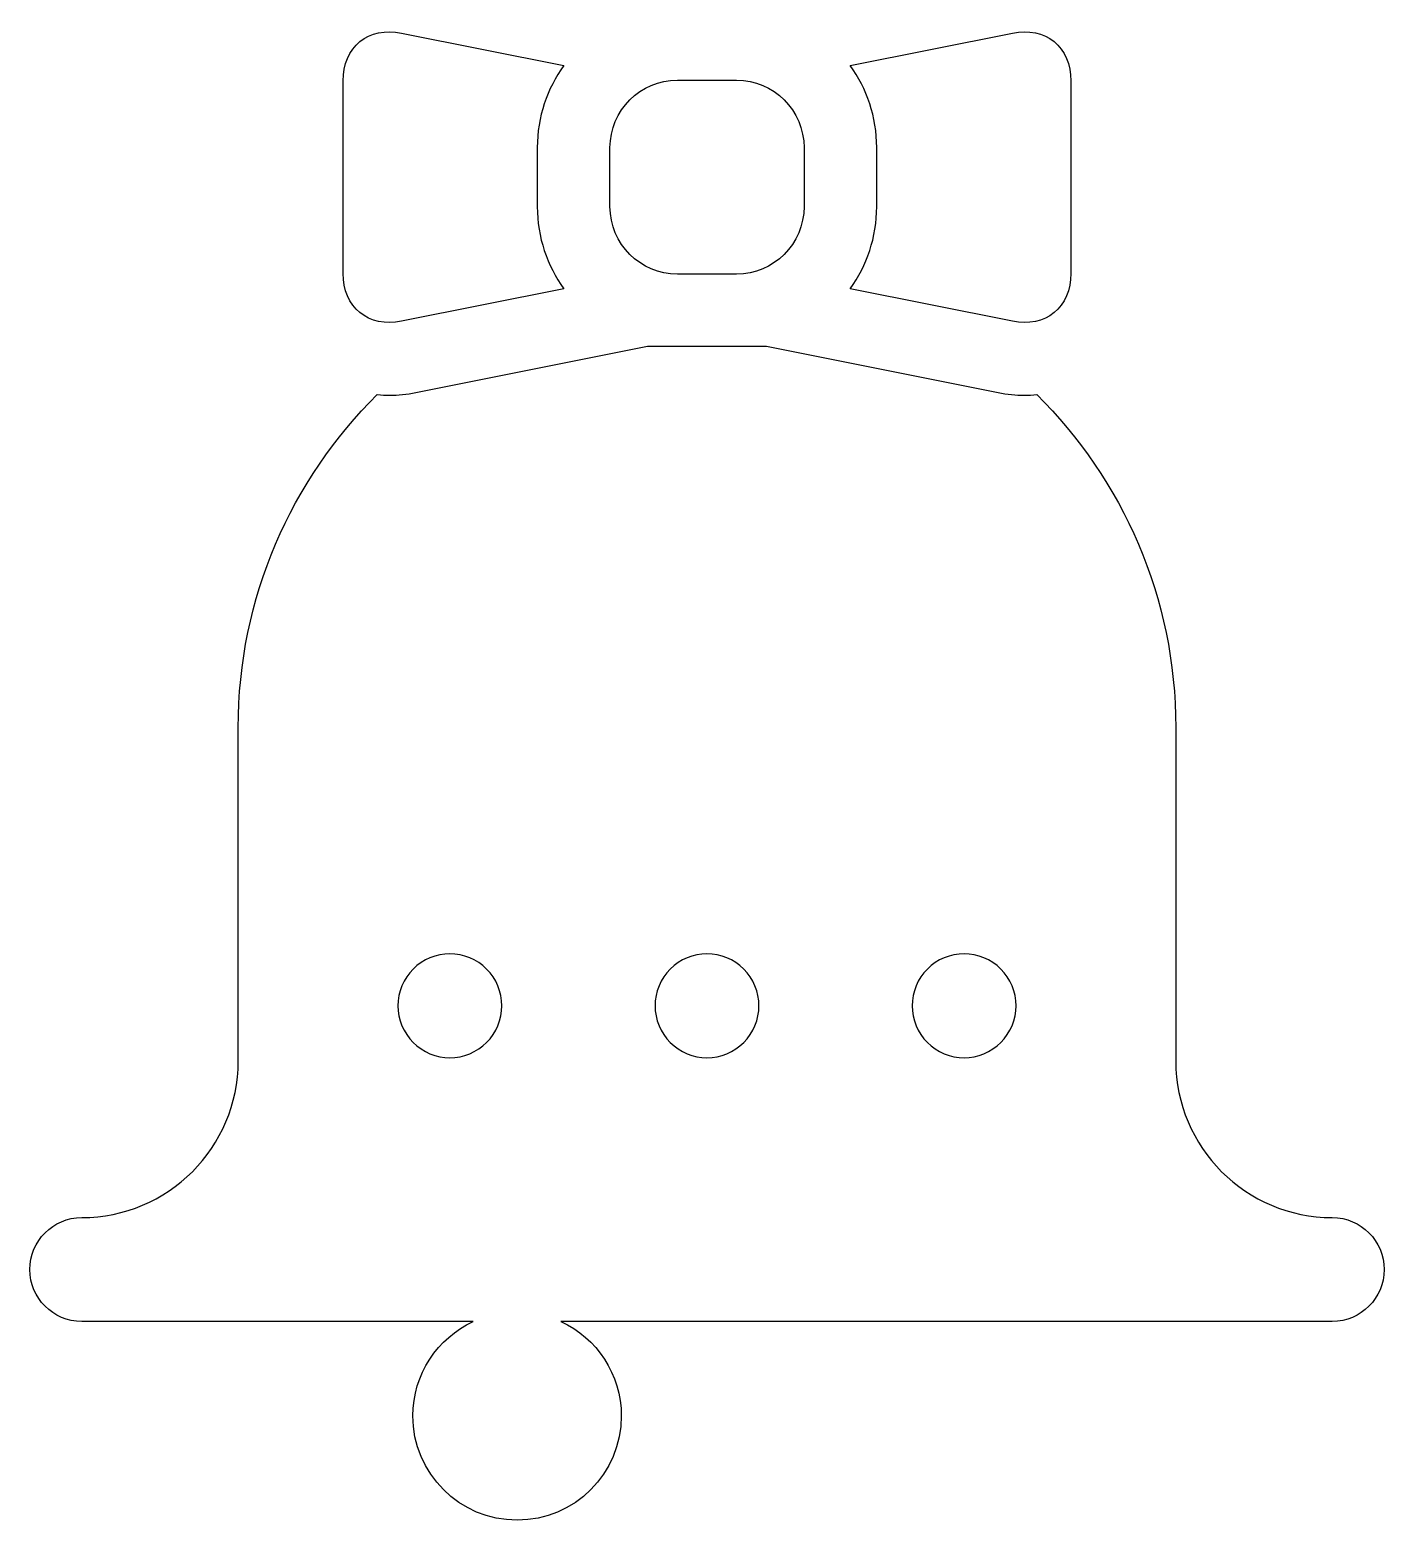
# Model space of a CAD drawing. Header units: centimetres. Extents: x -9.8 to 9.8, y -10.8 to 10.8.
import ezdxf

# ---------------------------------------------------------------- set-up
doc = ezdxf.new("R2010")
doc.units = ezdxf.units.CM
doc.header["$MEASUREMENT"] = 0
doc.layers.add('Layer 1', color=7, linetype='Continuous')

msp = doc.modelspace()

# ---------------------------------------------------------------- linework, layer by layer
at = {"layer": 'Layer 1'}
for points, knots in [([(-5.03738, 6.72118), (-4.88203, 6.5936), (-4.66657, 6.54933), (-4.43148, 6.59651), (-4.43148, 6.59651), (-4.43148, 6.59651), (-2.07628, 7.06756), (-2.07628, 7.06756), (-2.07628, 7.06756), (-2.31908, 7.40268), (-2.46279, 7.81405), (-2.46279, 8.25864), (-2.46279, 8.25864), (-2.46279, 8.25864), (-2.46279, 9.11461), (-2.46279, 9.11461), (-2.46279, 9.11461), (-2.46279, 9.55913), (-2.31907, 9.9705), (-2.07628, 10.30562), (-2.07628, 10.30562), (-2.07628, 10.30562), (-4.43147, 10.77661), (-4.43147, 10.77661), (-4.43147, 10.77661), (-4.66656, 10.82372), (-4.88188, 10.77945), (-5.03737, 10.65194), (-5.03737, 10.65194), (-5.19286, 10.52444), (-5.27849, 10.32213), (-5.27849, 10.08217), (-5.27849, 10.08217), (-5.27849, 10.08217), (-5.27849, 7.29088), (-5.27849, 7.29088), (-5.27849, 7.29088), (-5.2785, 7.05099), (-5.19294, 6.84861), (-5.03738, 6.72118)], [0, 0, 0, 0, 0.09090909, 0.09090909, 0.09090909, 0.09090909, 0.18181818, 0.18181818, 0.18181818, 0.18181818, 0.27272727, 0.27272727, 0.27272727, 0.27272727, 0.36363636, 0.36363636, 0.36363636, 0.36363636, 0.45454545, 0.45454545, 0.45454545, 0.45454545, 0.54545455, 0.54545455, 0.54545455, 0.54545455, 0.63636364, 0.63636364, 0.63636364, 0.63636364, 0.72727273, 0.72727273, 0.72727273, 0.72727273, 0.81818182, 0.81818182, 0.81818182, 0.81818182, 1, 1, 1, 1]), ([(2.07657, 7.06749), (2.07657, 7.06749), (4.43162, 6.59644), (4.43162, 6.59644), (4.43162, 6.59644), (4.66678, 6.54926), (4.88203, 6.5936), (5.03752, 6.72111), (5.03752, 6.72111), (5.19301, 6.84861), (5.27864, 7.05092), (5.27864, 7.29088), (5.27864, 7.29088), (5.27864, 7.29088), (5.27865, 10.08217), (5.27865, 10.08217), (5.27865, 10.08217), (5.27865, 10.32213), (5.19302, 10.52444), (5.03753, 10.65194), (5.03753, 10.65194), (4.88211, 10.77952), (4.66679, 10.82371), (4.43163, 10.77661), (4.43163, 10.77661), (4.43163, 10.77661), (2.07658, 10.30563), (2.07658, 10.30563), (2.07658, 10.30563), (2.31938, 9.97051), (2.46309, 9.55914), (2.46309, 9.11455), (2.46309, 9.11455), (2.46309, 9.11455), (2.46309, 8.25851), (2.46309, 8.25851), (2.46309, 8.25851), (2.46308, 7.81398), (2.31936, 7.40261), (2.07657, 7.06749)], [0, 0, 0, 0, 0.09090909, 0.09090909, 0.09090909, 0.09090909, 0.18181818, 0.18181818, 0.18181818, 0.18181818, 0.27272727, 0.27272727, 0.27272727, 0.27272727, 0.36363636, 0.36363636, 0.36363636, 0.36363636, 0.45454545, 0.45454545, 0.45454545, 0.45454545, 0.54545455, 0.54545455, 0.54545455, 0.54545455, 0.63636364, 0.63636364, 0.63636364, 0.63636364, 0.72727273, 0.72727273, 0.72727273, 0.72727273, 0.81818182, 0.81818182, 0.81818182, 0.81818182, 1, 1, 1, 1]), ([(-0.4278, 7.27874), (-0.4278, 7.27874), (0.42809, 7.27874), (0.42809, 7.27874), (0.42809, 7.27874), (0.96835, 7.27874), (1.40785, 7.71832), (1.40785, 8.2585), (1.40785, 8.2585), (1.40785, 8.2585), (1.40786, 9.11461), (1.40786, 9.11461), (1.40786, 9.11461), (1.40786, 9.65487), (0.96828, 10.09437), (0.4281, 10.09437), (0.4281, 10.09437), (0.4281, 10.09437), (-0.4278, 10.09438), (-0.4278, 10.09438), (-0.4278, 10.09438), (-0.96806, 10.09438), (-1.40756, 9.6548), (-1.40756, 9.11462), (-1.40756, 9.11462), (-1.40756, 9.11462), (-1.40756, 8.25858), (-1.40756, 8.25858), (-1.40756, 8.25858), (-1.40764, 7.71832), (-0.96806, 7.27874), (-0.4278, 7.27874)], [0, 0, 0, 0, 0.11111111, 0.11111111, 0.11111111, 0.11111111, 0.22222222, 0.22222222, 0.22222222, 0.22222222, 0.33333333, 0.33333333, 0.33333333, 0.33333333, 0.44444444, 0.44444444, 0.44444444, 0.44444444, 0.55555556, 0.55555556, 0.55555556, 0.55555556, 0.66666667, 0.66666667, 0.66666667, 0.66666667, 0.77777778, 0.77777778, 0.77777778, 0.77777778, 1, 1, 1, 1]), ([(9.07209, -6.40561), (7.82023, -6.40561), (6.8018, -5.38717), (6.8018, -4.13524), (6.8018, -4.13524), (6.8018, -4.13524), (6.8018, 0.70317), (6.8018, 0.70317), (6.8018, 0.70317), (6.8018, 2.59008), (6.02885, 4.2994), (4.78361, 5.53271), (4.78361, 5.53271), (4.72524, 5.52711), (4.6665, 5.52348), (4.60711, 5.52348), (4.60711, 5.52348), (4.48099, 5.52348), (4.35297, 5.53613), (4.22467, 5.56172), (4.22467, 5.56172), (4.22467, 5.56172), (0.86434, 6.23377), (0.86434, 6.23377), (0.86434, 6.23377), (0.86434, 6.23377), (-0.86425, 6.23377), (-0.86425, 6.23377), (-0.86425, 6.23377), (-0.86425, 6.23377), (-4.22452, 5.56179), (-4.22452, 5.56179), (-4.22452, 5.56179), (-4.35282, 5.5362), (-4.48091, 5.52355), (-4.60696, 5.52355), (-4.60696, 5.52355), (-4.66642, 5.52355), (-4.72516, 5.52718), (-4.78353, 5.53278), (-4.78353, 5.53278), (-6.02877, 4.29946), (-6.80172, 2.59014), (-6.80172, 0.70324), (-6.80172, 0.70324), (-6.80172, 0.70324), (-6.80172, -4.13517), (-6.80172, -4.13517), (-6.80172, -4.13517), (-6.80172, -5.3871), (-7.82016, -6.40554), (-9.07209, -6.40554), (-9.07209, -6.40554), (-9.48833, -6.40554), (-9.82578, -6.74298), (-9.82578, -7.15923), (-9.82578, -7.15923), (-9.82578, -7.57547), (-9.48834, -7.91292), (-9.07209, -7.91292), (-9.07209, -7.91292), (-9.07209, -7.91292), (-3.39232, -7.91292), (-3.39232, -7.91292), (-3.39232, -7.91292), (-3.90874, -8.15346), (-4.26755, -8.67562), (-4.26755, -9.2829), (-4.26755, -9.2829), (-4.26755, -10.118), (-3.59055, -10.79493), (-2.75552, -10.79493), (-2.75552, -10.79493), (-1.92049, -10.79493), (-1.24349, -10.11801), (-1.24349, -9.2829), (-1.24349, -9.2829), (-1.24349, -8.67569), (-1.60231, -8.15346), (-2.11879, -7.91292), (-2.11879, -7.91292), (-2.11879, -7.91292), (9.07209, -7.91292), (9.07209, -7.91292), (9.07209, -7.91292), (9.48833, -7.91292), (9.82578, -7.57548), (9.82578, -7.15923), (9.82578, -7.15923), (9.82578, -6.74313), (9.48826, -6.40561), (9.07209, -6.40561)], [0, 0, 0, 0, 0.04166667, 0.04166667, 0.04166667, 0.04166667, 0.08333333, 0.08333333, 0.08333333, 0.08333333, 0.125, 0.125, 0.125, 0.125, 0.16666667, 0.16666667, 0.16666667, 0.16666667, 0.20833333, 0.20833333, 0.20833333, 0.20833333, 0.25, 0.25, 0.25, 0.25, 0.29166667, 0.29166667, 0.29166667, 0.29166667, 0.33333333, 0.33333333, 0.33333333, 0.33333333, 0.375, 0.375, 0.375, 0.375, 0.41666667, 0.41666667, 0.41666667, 0.41666667, 0.45833333, 0.45833333, 0.45833333, 0.45833333, 0.5, 0.5, 0.5, 0.5, 0.54166667, 0.54166667, 0.54166667, 0.54166667, 0.58333333, 0.58333333, 0.58333333, 0.58333333, 0.625, 0.625, 0.625, 0.625, 0.66666667, 0.66666667, 0.66666667, 0.66666667, 0.70833333, 0.70833333, 0.70833333, 0.70833333, 0.75, 0.75, 0.75, 0.75, 0.79166667, 0.79166667, 0.79166667, 0.79166667, 0.83333333, 0.83333333, 0.83333333, 0.83333333, 0.875, 0.875, 0.875, 0.875, 0.91666667, 0.91666667, 0.91666667, 0.91666667, 1, 1, 1, 1]), ([(-3.19816, -3.86628), (-3.33831, -4.00651), (-3.53204, -4.0872), (-3.731, -4.0872), (-3.731, -4.0872), (-3.92924, -4.0872), (-4.12369, -4.00651), (-4.26392, -3.86628), (-4.26392, -3.86628), (-4.40415, -3.72613), (-4.48476, -3.53167), (-4.48476, -3.33344), (-4.48476, -3.33344), (-4.48476, -3.13521), (-4.40414, -2.94075), (-4.26392, -2.80052), (-4.26392, -2.80052), (-4.1237, -2.66029), (-3.92924, -2.57968), (-3.731, -2.57968), (-3.731, -2.57968), (-3.53204, -2.57968), (-3.33831, -2.6603), (-3.19816, -2.80052), (-3.19816, -2.80052), (-3.05721, -2.94075), (-2.97724, -3.1352), (-2.97724, -3.33344), (-2.97724, -3.33344), (-2.97724, -3.53168), (-3.0572, -3.72613), (-3.19816, -3.86628)], [0, 0, 0, 0, 0.11111111, 0.11111111, 0.11111111, 0.11111111, 0.22222222, 0.22222222, 0.22222222, 0.22222222, 0.33333333, 0.33333333, 0.33333333, 0.33333333, 0.44444444, 0.44444444, 0.44444444, 0.44444444, 0.55555556, 0.55555556, 0.55555556, 0.55555556, 0.66666667, 0.66666667, 0.66666667, 0.66666667, 0.77777778, 0.77777778, 0.77777778, 0.77777778, 1, 1, 1, 1]), ([(0.53263, -3.86628), (0.39248, -4.00651), (0.19875, -4.0872), (-0.00021, -4.0872), (-0.00021, -4.0872), (-0.19845, -4.0872), (-0.3929, -4.00651), (-0.53313, -3.86628), (-0.53313, -3.86628), (-0.67336, -3.72613), (-0.75397, -3.53167), (-0.75397, -3.33344), (-0.75397, -3.33344), (-0.75397, -3.13521), (-0.67335, -2.94075), (-0.53313, -2.80052), (-0.53313, -2.80052), (-0.39291, -2.66029), (-0.19845, -2.57968), (-0.00021, -2.57968), (-0.00021, -2.57968), (0.19875, -2.57968), (0.39248, -2.6603), (0.53263, -2.80052), (0.53263, -2.80052), (0.67358, -2.94075), (0.75355, -3.1352), (0.75355, -3.33344), (0.75355, -3.33344), (0.75355, -3.53168), (0.67358, -3.72613), (0.53263, -3.86628)], [0, 0, 0, 0, 0.11111111, 0.11111111, 0.11111111, 0.11111111, 0.22222222, 0.22222222, 0.22222222, 0.22222222, 0.33333333, 0.33333333, 0.33333333, 0.33333333, 0.44444444, 0.44444444, 0.44444444, 0.44444444, 0.55555556, 0.55555556, 0.55555556, 0.55555556, 0.66666667, 0.66666667, 0.66666667, 0.66666667, 0.77777778, 0.77777778, 0.77777778, 0.77777778, 1, 1, 1, 1]), ([(4.26341, -3.86628), (4.12326, -4.00651), (3.9288, -4.0872), (3.73064, -4.0872), (3.73064, -4.0872), (3.53248, -4.0872), (3.33795, -4.00651), (3.19772, -3.86628), (3.19772, -3.86628), (3.05749, -3.72613), (2.97688, -3.53167), (2.97688, -3.33344), (2.97688, -3.33344), (2.97688, -3.13521), (3.0575, -2.94075), (3.19772, -2.80052), (3.19772, -2.80052), (3.33794, -2.66029), (3.5324, -2.57968), (3.73064, -2.57968), (3.73064, -2.57968), (3.9296, -2.57968), (4.12333, -2.6603), (4.26341, -2.80052), (4.26341, -2.80052), (4.40436, -2.94075), (4.48433, -3.1352), (4.48433, -3.33344), (4.48433, -3.33344), (4.48433, -3.53168), (4.40436, -3.72613), (4.26341, -3.86628)], [0, 0, 0, 0, 0.11111111, 0.11111111, 0.11111111, 0.11111111, 0.22222222, 0.22222222, 0.22222222, 0.22222222, 0.33333333, 0.33333333, 0.33333333, 0.33333333, 0.44444444, 0.44444444, 0.44444444, 0.44444444, 0.55555556, 0.55555556, 0.55555556, 0.55555556, 0.66666667, 0.66666667, 0.66666667, 0.66666667, 0.77777778, 0.77777778, 0.77777778, 0.77777778, 1, 1, 1, 1])]:
    msp.add_open_spline(points, degree=3, knots=knots, dxfattribs=at)

doc.saveas('drawing.dxf')
